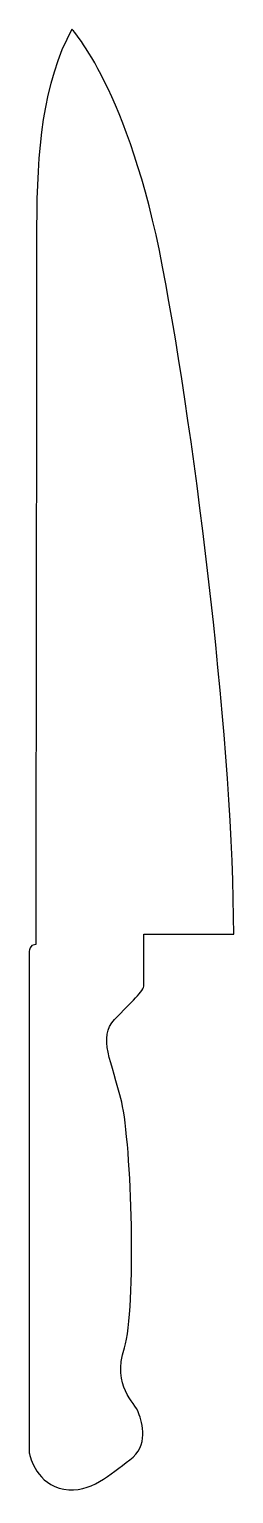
# Model space of a CAD drawing. Header units: centimetres. Extents: x -1.1 to 1.1, y -8.1 to 8.
import ezdxf

# ---------------------------------------------------------------- set-up
doc = ezdxf.new("R2010")
doc.units = ezdxf.units.CM
doc.header["$MEASUREMENT"] = 0
doc.layers.add('Camada 1', color=7, linetype='Continuous')

msp = doc.modelspace()

# ---------------------------------------------------------------- linework, layer by layer
at = {"layer": 'Camada 1'}
msp.add_open_spline([(-1.1262, -7.63003), (-1.1262, -7.63003), (-1.1262, -2.10688), (-1.1262, -2.10688), (-1.1262, -2.10688), (-1.1262, -2.10688), (-1.12625, -2.03587), (-1.05519, -2.03587), (-1.05519, -2.03587), (-1.05519, -2.03587), (-1.04516, 5.02475), (-1.04516, 5.86202), (-1.04516, 5.86202), (-1.04516, 6.69925), (-0.97933, 7.45106), (-0.65617, 8.03865), (-0.65617, 8.03865), (-0.65617, 8.03865), (-0.0294, 7.37277), (0.34274, 5.42396), (0.34274, 5.42396), (0.7149, 3.47514), (1.1262, 0.06723), (1.1262, -1.92077), (1.1262, -1.92077), (1.1262, -1.92077), (0.13711, -1.92077), (0.13711, -1.92077), (0.13711, -1.92077), (0.13711, -1.92077), (0.13711, -2.41038), (0.13711, -2.47904), (0.13711, -2.47904), (0.13711, -2.54751), (0, -2.66504), (-0.18613, -2.86089), (-0.18613, -2.86089), (-0.37216, -3.05681), (-0.21547, -3.32116), (-0.10779, -3.77164), (-0.10779, -3.77164), (0, -4.22212), (0.05871, -6.04362), (-0.07839, -6.47449), (-0.07839, -6.47449), (-0.2155, -6.90539), (0.03906, -7.07187), (0.0783, -7.18939), (0.0783, -7.18939), (0.11743, -7.30681), (0.1958, -7.55163), (-0.01962, -7.70834), (-0.01962, -7.70834), (-0.23507, -7.86508), (-0.45049, -8.08053), (-0.74426, -8.03158), (-0.74426, -8.03158), (-1.03807, -7.98261), (-1.11644, -7.67898), (-1.1262, -7.63003)], degree=3, knots=[0, 0, 0, 0, 0.0625, 0.0625, 0.0625, 0.0625, 0.125, 0.125, 0.125, 0.125, 0.1875, 0.1875, 0.1875, 0.1875, 0.25, 0.25, 0.25, 0.25, 0.3125, 0.3125, 0.3125, 0.3125, 0.375, 0.375, 0.375, 0.375, 0.4375, 0.4375, 0.4375, 0.4375, 0.5, 0.5, 0.5, 0.5, 0.5625, 0.5625, 0.5625, 0.5625, 0.625, 0.625, 0.625, 0.625, 0.6875, 0.6875, 0.6875, 0.6875, 0.75, 0.75, 0.75, 0.75, 0.8125, 0.8125, 0.8125, 0.8125, 0.875, 0.875, 0.875, 0.875, 1, 1, 1, 1], dxfattribs=at)

doc.saveas('drawing.dxf')
